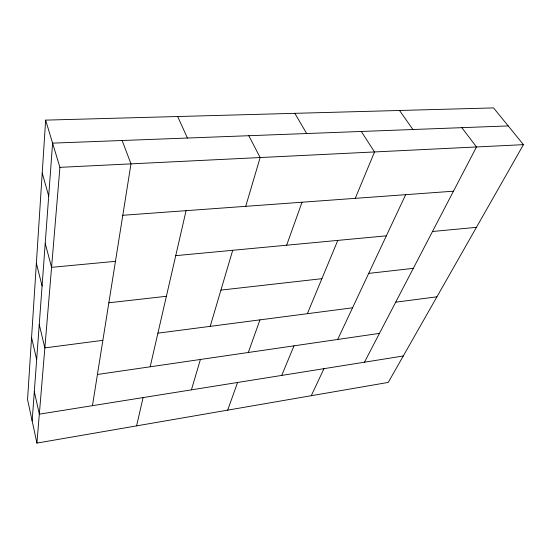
<?xml version="1.0" encoding="UTF-8"?>
<svg xmlns="http://www.w3.org/2000/svg" width="551" height="551" viewBox="0 0 551 551"><rect width="100%" height="100%" fill="white"/><g stroke="black" fill="none" stroke-linecap="round" stroke-linejoin="round"><path stroke-width="0.83" d="M45.643 120.125L27.55 399.53L36.917 443.087L388.248 382.415L523.45 144.658L493.565 107.913L45.643 120.125L59.914 167.346L36.917 443.087M32.151 420.916L52.593 143.129L508.201 125.917M92.458 405.674L130.986 163.867L122.129 140.505M136.586 425.875L143.095 397.581M150.175 366.787L186.08 210.675M191.417 389.853L200.406 359.466M210.206 326.35L232.715 250.285M245.725 206.329L260.155 157.545L248.804 135.718M227.687 410.144L237.577 382.477M248.294 352.488L259.962 319.869M286.658 245.209L302.024 202.224M281.719 375.424L294.007 345.828M307.355 313.698L337.791 240.401M355.257 198.346L374.528 151.952L361.284 131.462M311.274 395.708L323.967 368.667M337.687 339.464L405.667 194.675M364.452 362.2L476.498 146.959L461.828 127.667M403.27 355.994L39.328 414.166L34.307 391.575M97.424 374.48L379.46 333.376M102.865 340.332L44.858 347.888L39.245 324.525M157.91 333.162L352.544 307.809M395.694 302.189L436.922 296.817M108.85 302.788L166.388 296.28M220.93 290.108L321.894 278.689M368.709 273.392L413.312 268.344M115.455 261.326L51.58 267.338L45.216 243.37M175.735 255.65L386.341 235.828M432.494 231.489L476.429 227.349M122.79 215.283L453.473 191.19M59.914 167.346L523.45 144.658M399.509 110.475L412.926 129.513M294.854 113.334L306.666 133.528M177.691 116.523L187.402 138.032M42.213 173.021L48.702 196.032M36.373 263.295L42.083 285.976M31.565 337.481L36.662 359.576"/></g></svg>
